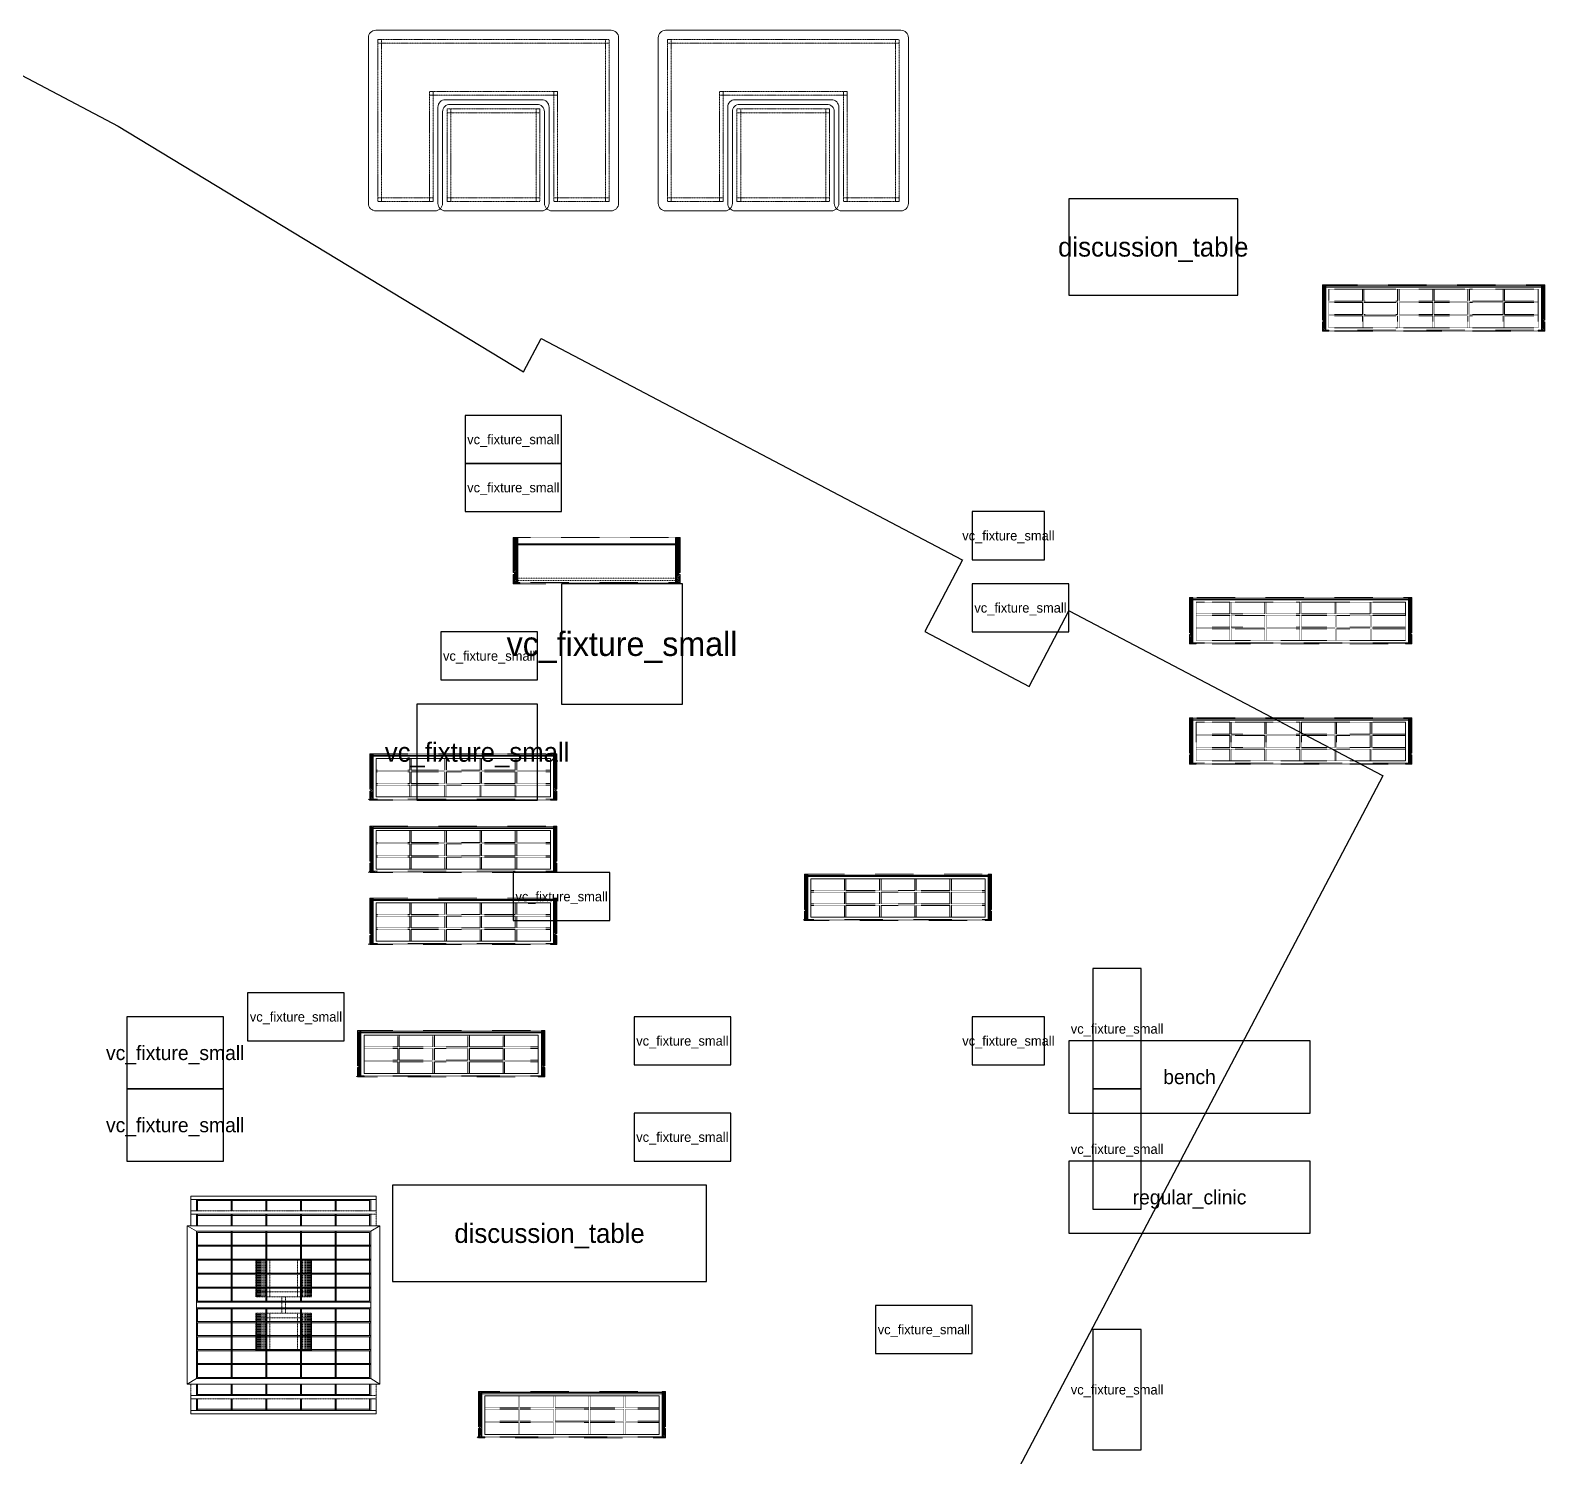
# Model space of a CAD drawing. Header units: metres. Extents: x -854 to 13054, y -604 to 12384.
# Drawn here: x 4881 to 13054, y 4683 to 12384 of the extents above; entities that cross this region are included whole.
import ezdxf
from ezdxf.enums import TextEntityAlignment as Align

# ---------------------------------------------------------------- set-up
doc = ezdxf.new("R2010")
doc.units = ezdxf.units.M
doc.linetypes.add('a_p6_plan_L18$0$HIDDEN', pattern=[0.375, 0.25, -0.125])
doc.linetypes.add('ACAD_ISO03W100', pattern=[30, 12, -18])
for name, color, linetype in [('FixtureLabels', 2, 'Continuous'), ('Fixtures', 3, 'Continuous'), ('FloorPlan', 1, 'Continuous')]:
    doc.layers.add(name, color=color, linetype=linetype)
for name, color, linetype, lineweight in [('I-LK DIM', 252, 'Continuous', 5), ('I-LK FF&E', 1, 'Continuous', 9), ('LN-ELEVATION-1', 81, 'Continuous', 13), ('LN-ELEVATION-2', 103, 'Continuous', 20), ('LN-ELEVATION-3', 125, 'a_p6_plan_L18$0$HIDDEN', 18), ('LN-ELEVATION-4', 145, 'Continuous', 13), ('LN-ELEVATION-5', 167, 'Continuous', 5), ('LN-HATCH', 251, 'Continuous', 0)]:
    doc.layers.add(name, color=color, linetype=linetype, lineweight=lineweight)
pattern_1 = [(45, (7858054.0837, 3504049.203), (-4.4901280605, 4.4901280605), [])]
pattern_2 = [(45, (7858558.917, 3503823.203), (-4.4901280605, 4.4901280605), [])]
pattern_3 = [(45, (4208834.247, 1706614.74), (-4.4901280605, 4.4901280605), [])]
pattern_4 = [(45, (4209134.247, 1706614.74), (-4.4901280605, 4.4901280605), [])]

# ---------------------------------------------------------------- blocks, each defined once
blk = doc.blocks.new('12mm vc plan')
at = {"layer": 'LN-HATCH', "ltscale": 0.5}
h = blk.add_hatch(dxfattribs=at)
h.set_pattern_fill('ANSI31', color=256, scale=2)
h.set_pattern_definition([(45, (3760859.753, 1795248.936), (-4.490128061, 4.490128061), [])])
h.paths.add_polyline_path([(-1200, 250), (-1200, 60), (-1194, 60), (-1194, 50), (-1200, 50), (-1200, 6), (-1182, 6), (-1182, 250)])
h = blk.add_hatch(dxfattribs=at)
h.set_pattern_fill('ANSI31', color=256, scale=2)
h.set_pattern_definition(pattern_1)
h.paths.add_polyline_path([(0, 250), (0, 60), (-6, 60), (-6, 50), (0, 50), (0, 6), (-18, 6), (-18, 250)])
h = blk.add_hatch(dxfattribs=at)
h.set_pattern_fill('ANSI31', color=256, scale=2)
h.set_pattern_definition([(45, (7858047.0837, 3504049.203), (-4.4901280605, 4.4901280605), [])])
h.paths.add_polyline_path([(-1165, 6), (-1165, 0), (-1200, 0), (-1200, 6)])
h = blk.add_hatch(dxfattribs=at)
h.set_pattern_fill('ANSI31', color=256, scale=2)
h.set_pattern_definition(pattern_1)
h.paths.add_polyline_path([(-28, 6), (-28, 0), (0, 0), (0, 6)])
at = {"layer": 'LN-ELEVATION-1', "ltscale": 0.5}
for points in [[(-1200, 250), (-1200, 60), (-1194, 60), (-1194, 50), (-1200, 50), (-1200, 6), (-1182, 6), (-1182, 250)], [(0, 250), (0, 60), (-6, 60), (-6, 50), (0, 50), (0, 6), (-18, 6), (-18, 250)], [(-18, 238), (-1182, 238), (-1182, 244), (-18, 244)], [(-1165, 6), (-1165, 0), (-1200, 0), (-1200, 6)], [(-35, 6), (-35, 0), (0, 0), (0, 6)]]:
    blk.add_lwpolyline(points, close=True, dxfattribs=at)
at = {"layer": 'LN-ELEVATION-3', "ltscale": 0.5}
for p, q in [((-1182, 250), (-18, 250)), ((-1165, 6), (-35, 6)), ((-35, 0), (-1165, 0))]:
    blk.add_line(p, q, dxfattribs=at)
for points in [[(-1165, 226), (-35, 226), (-35, 18), (-1165, 18)], [(-1165, 226), (-983.3, 226), (-983.3, 162), (-1165, 162)], [(-975.3, 226), (-793.7, 226), (-793.7, 162), (-975.3, 162)], [(-785.7, 226), (-604, 226), (-604, 162), (-785.7, 162)], [(-596, 226), (-414.3, 226), (-414.3, 162), (-596, 162)], [(-406.3, 226), (-224.7, 226), (-224.7, 162), (-406.3, 162)], [(-216.7, 226), (-35, 226), (-35, 162), (-216.7, 162)], [(-1165, 90), (-983.3, 90), (-983.3, 154), (-1165, 154)], [(-1165, 82), (-983.3, 82), (-983.3, 18), (-1165, 18)], [(-975.3, 154), (-793.7, 154), (-793.7, 90), (-975.3, 90)], [(-975.3, 82), (-793.7, 82), (-793.7, 18), (-975.3, 18)], [(-785.7, 154), (-604, 154), (-604, 90), (-785.7, 90)], [(-785.7, 82), (-604, 82), (-604, 18), (-785.7, 18)], [(-596, 154), (-414.3, 154), (-414.3, 90), (-596, 90)], [(-596, 82), (-414.3, 82), (-414.3, 18), (-596, 18)], [(-406.3, 154), (-224.7, 154), (-224.7, 90), (-406.3, 90)], [(-406.3, 82), (-224.7, 82), (-224.7, 18), (-406.3, 18)], [(-216.7, 154), (-35, 154), (-35, 90), (-216.7, 90)], [(-216.7, 82), (-35, 82), (-35, 18), (-216.7, 18)]]:
    blk.add_lwpolyline(points, close=True, dxfattribs=at)
blk = doc.blocks.new('VC_FIXTURE_LARGE_7')
at = {"layer": 'I-LK FF&E', "xscale": -1}
blk.add_blockref('12MM VC PLAN', (0, 0), dxfattribs=at)
blk = doc.blocks.new('VC_FIXTURE_LARGE_8')
at = {"layer": 'I-LK FF&E', "xscale": -1}
blk.add_blockref('12MM VC PLAN', (0, 0), dxfattribs=at)
blk = doc.blocks.new('VC_FIXTURE_LARGE_9')
at = {"layer": 'I-LK FF&E', "xscale": -1}
blk.add_blockref('12MM VC PLAN', (0, 0), dxfattribs=at)
blk = doc.blocks.new('nesting tables')
at = {"layer": 'LN-ELEVATION-1'}
blk.add_lwpolyline([(315, 487.5), (635, 487.5, -0.414214), (675, 447.5), (675, -447.5, -0.414214), (635, -487.5), (-635, -487.5, -0.414214), (-675, -447.5), (-675, 447.5, -0.414214), (-635, 487.5), (-315, 487.5, -0.414214), (-275, 447.5), (-275, -47.5, 0.414214), (-235, -87.5), (235, -87.5, 0.414214), (275, -47.5), (275, 447.5, -0.414214)], format="xyb", close=True, dxfattribs=at)
at = {"layer": 'LN-ELEVATION-2', "color": 0, "linetype": 'ByBlock', "lineweight": -2}
blk.add_lwpolyline([(-300, 447.5), (-300, -72.5, 0.414214), (-260, -112.5), (260, -112.5, 0.414214), (300, -72.5), (300, 447.5, 0.414214), (260, 487.5), (-260, 487.5, 0.414214)], format="xyb", close=True, dxfattribs=at)
at = {"layer": 'LN-ELEVATION-3'}
for points in [[(325, 437.5), (625, 437.5), (625, -437.5), (-625, -437.5), (-625, 437.5), (-325, 437.5), (-325, -137.5), (325, -137.5)], [(-605, 417.5), (-605, 437.5), (-625, 437.5), (-625, 417.5)], [(345, 417.5), (605, 417.5), (605, -417.5), (-605, -417.5), (-605, 417.5), (-345, 417.5), (-345, -157.5), (345, -157.5)], [(-325, 437.5), (-325, 417.5), (-345, 417.5), (-345, 437.5)], [(-250, 437.5), (-250, -62.5), (250, -62.5), (250, 437.5)], [(-230, 417.5), (-230, 437.5), (-250, 437.5), (-250, 417.5)], [(-230, 417.5), (-230, -42.5), (230, -42.5), (230, 417.5)], [(230, 417.5), (230, 437.5), (250, 437.5), (250, 417.5)], [(345, 417.5), (345, 437.5), (325, 437.5), (325, 417.5)], [(605, 417.5), (605, 437.5), (625, 437.5), (625, 417.5)], [(-230, -42.5), (-230, -62.5), (-250, -62.5), (-250, -42.5)], [(230, -42.5), (230, -62.5), (250, -62.5), (250, -42.5)], [(-325, -137.5), (-325, -157.5), (-345, -157.5), (-345, -137.5)], [(325, -137.5), (325, -157.5), (345, -157.5), (345, -137.5)], [(-605, -417.5), (-605, -437.5), (-625, -437.5), (-625, -417.5)], [(605, -417.5), (605, -437.5), (625, -437.5), (625, -417.5)]]:
    blk.add_lwpolyline(points, close=True, dxfattribs=at)
blk = doc.blocks.new('SOFA_1')
at = {"layer": 'I-LK FF&E', "rotation": 180}
blk.add_blockref('NESTING TABLES', (675, 487.5), dxfattribs=at)
blk = doc.blocks.new('SOFA_2')
at = {"layer": 'I-LK FF&E', "rotation": 180}
blk.add_blockref('NESTING TABLES', (675, 487.5), dxfattribs=at)
blk = doc.blocks.new('euro mirror')
at = {"layer": 'LN-ELEVATION-4', "linetype": 'ACAD_ISO03W100', "ltscale": 0.1}
blk.add_lwpolyline([(0, 47.3), (0, -41.5), (-20, -41.5), (-20, 47.3)], close=True, dxfattribs=at)
at = {"layer": 'LN-ELEVATION-5', "linetype": 'ACAD_ISO03W100', "ltscale": 0.1}
for p, q in [((-159.9, 246.9), (-159.9, 47.3)), ((-159.7, 246.9), (-159.7, 47.3)), ((-159.4, 246.9), (-159.4, 47.3)), ((-159, 246.9), (-159, 47.3)), ((-158.5, 246.9), (-158.5, 47.3)), ((-157.9, 246.9), (-157.9, 47.3)), ((-157.1, 246.9), (-157.1, 47.3)), ((-156.1, 246.9), (-156.1, 47.3)), ((-154.1, 246.9), (-154.1, 47.3)), ((-151.1, 246.9), (-151.1, 47.3)), ((-146.1, 246.9), (-146.1, 47.3)), ((-141.1, 246.9), (-141.1, 47.3)), ((-135.1, 246.9), (-135.1, 47.3)), ((-128.1, 246.9), (-128.1, 47.3)), ((-120.1, 246.9), (-120.1, 47.3)), ((-111.1, 246.9), (-111.1, 47.3)), ((-102.1, 246.9), (-102.1, 47.3)), ((-85, 246.9), (-85, 47.3)), ((65, 246.9), (65, 47.3)), ((82.1, 246.9), (82.1, 47.3)), ((91.1, 246.9), (91.1, 47.3)), ((100.1, 246.9), (100.1, 47.3)), ((108.1, 246.9), (108.1, 47.3)), ((115.1, 246.9), (115.1, 47.3)), ((121.1, 246.9), (121.1, 47.3)), ((126.1, 246.9), (126.1, 47.3)), ((131.1, 246.9), (131.1, 47.3)), ((134.1, 246.9), (134.1, 47.3)), ((136.1, 246.9), (136.1, 47.3)), ((137.1, 246.9), (137.1, 47.3)), ((137.9, 246.9), (137.9, 47.3)), ((138.5, 246.9), (138.5, 47.3)), ((139, 246.9), (139, 47.3)), ((139.4, 246.9), (139.4, 47.3)), ((139.7, 246.9), (139.7, 47.3)), ((139.9, 246.9), (139.9, 47.3)), ((-159.9, -41.5), (-159.9, -241.1)), ((-159.7, -41.5), (-159.7, -241.1)), ((-159.4, -41.5), (-159.4, -241.1)), ((-159, -41.5), (-159, -241.1)), ((-158.5, -41.5), (-158.5, -241.1)), ((-157.9, -41.5), (-157.9, -241.1)), ((-157.1, -41.5), (-157.1, -241.1)), ((-156.1, -41.5), (-156.1, -241.1)), ((-154.1, -41.5), (-154.1, -241.1)), ((-151.1, -41.5), (-151.1, -241.1)), ((-146.1, -41.5), (-146.1, -241.1)), ((-141.1, -41.5), (-141.1, -241.1)), ((-135.1, -41.5), (-135.1, -241.1)), ((-128.1, -41.5), (-128.1, -241.1)), ((-120.1, -41.5), (-120.1, -241.1)), ((-111.1, -41.5), (-111.1, -241.1)), ((-102.1, -41.5), (-102.1, -241.1)), ((-85, -41.5), (-85, -241.1)), ((65, -41.5), (65, -241.1)), ((82.1, -41.5), (82.1, -241.1)), ((91.1, -41.5), (91.1, -241.1)), ((100.1, -41.5), (100.1, -241.1)), ((108.1, -41.5), (108.1, -241.1)), ((115.1, -41.5), (115.1, -241.1)), ((121.1, -41.5), (121.1, -241.1)), ((126.1, -41.5), (126.1, -241.1)), ((131.1, -41.5), (131.1, -241.1)), ((134.1, -41.5), (134.1, -241.1)), ((136.1, -41.5), (136.1, -241.1)), ((137.1, -41.5), (137.1, -241.1)), ((137.9, -41.5), (137.9, -241.1)), ((138.5, -41.5), (138.5, -241.1)), ((139, -41.5), (139, -241.1)), ((139.4, -41.5), (139.4, -241.1)), ((139.7, -41.5), (139.7, -241.1)), ((139.9, -41.5), (139.9, -241.1))]:
    blk.add_line(p, q, dxfattribs=at)
for points in [[(140, 73), (140, 246.9), (-160, 246.9), (-160, 73)], [(140, -67.1), (140, -241.1), (-160, -241.1), (-160, -67.1)]]:
    blk.add_lwpolyline(points, dxfattribs=at)
for points in [[(140, 73), (140, 47.3), (-160, 47.3), (-160, 73)], [(140, -41.5), (140, -67.1), (-160, -67.1), (-160, -41.5)]]:
    blk.add_lwpolyline(points, close=True, dxfattribs=at)
blk = doc.blocks.new('eurocenter 1040')
at = {"layer": 'LN-ELEVATION-1'}
for points in [[(-470, -327.4), (470, -327.4), (470, 467.6), (-470, 467.6)], [(-470, 85.1), (470, 85.1), (470, 467.6), (-470, 467.6)], [(-283.2, 85.1), (-277.2, 85.1), (-277.2, 467.6), (-283.2, 467.6)], [(-96.4, 85.1), (-90.4, 85.1), (-90.4, 467.6), (-96.4, 467.6)], [(90.4, 85.1), (96.4, 85.1), (96.4, 467.6), (90.4, 467.6)], [(277.2, 85.1), (283.2, 85.1), (283.2, 467.6), (277.2, 467.6)], [(-470, 386.6), (-283.2, 386.6), (-283.2, 392.6), (-470, 392.6)], [(-277.2, 386.6), (-96.4, 386.6), (-96.4, 392.6), (-277.2, 392.6)], [(-90.4, 386.6), (90.4, 386.6), (90.4, 392.6), (-90.4, 392.6)], [(96.4, 386.6), (277.2, 386.6), (277.2, 392.6), (96.4, 392.6)], [(283.2, 386.6), (470, 386.6), (470, 392.6), (283.2, 392.6)], [(-470, 311.2), (-283.2, 311.2), (-283.2, 317.2), (-470, 317.2)], [(-277.2, 311.2), (-96.4, 311.2), (-96.4, 317.2), (-277.2, 317.2)], [(-90.4, 311.2), (90.4, 311.2), (90.4, 317.2), (-90.4, 317.2)], [(96.4, 311.2), (277.2, 311.2), (277.2, 317.2), (96.4, 317.2)], [(283.2, 311.2), (470, 311.2), (470, 317.2), (283.2, 317.2)], [(-470, 235.8), (-283.2, 235.8), (-283.2, 241.8), (-470, 241.8)], [(-470, 160.4), (-283.2, 160.4), (-283.2, 166.4), (-470, 166.4)], [(-277.2, 235.8), (-96.4, 235.8), (-96.4, 241.8), (-277.2, 241.8)], [(-277.2, 160.4), (-96.4, 160.4), (-96.4, 166.4), (-277.2, 166.4)], [(-90.4, 235.8), (90.4, 235.8), (90.4, 241.8), (-90.4, 241.8)], [(-90.4, 160.4), (90.4, 160.4), (90.4, 166.4), (-90.4, 166.4)], [(96.4, 235.8), (277.2, 235.8), (277.2, 241.8), (96.4, 241.8)], [(96.4, 160.4), (277.2, 160.4), (277.2, 166.4), (96.4, 166.4)], [(283.2, 235.8), (470, 235.8), (470, 241.8), (283.2, 241.8)], [(283.2, 160.4), (470, 160.4), (470, 166.4), (283.2, 166.4)], [(-470, 85.1), (470, 85.1), (470, 55.1), (-470, 55.1)], [(-470, 55.1), (470, 55.1), (470, -327.4), (-470, -327.4)], [(-283.2, 55.1), (-277.2, 55.1), (-277.2, -327.4), (-283.2, -327.4)], [(-96.4, 55.1), (-90.4, 55.1), (-90.4, -327.4), (-96.4, -327.4)], [(90.4, 55.1), (96.4, 55.1), (96.4, -327.4), (90.4, -327.4)], [(277.2, 55.1), (283.2, 55.1), (283.2, -327.4), (277.2, -327.4)], [(-470, -20.3), (-283.2, -20.3), (-283.2, -26.3), (-470, -26.3)], [(-277.2, -20.3), (-96.4, -20.3), (-96.4, -26.3), (-277.2, -26.3)], [(-90.4, -20.3), (90.4, -20.3), (90.4, -26.3), (-90.4, -26.3)], [(96.4, -20.3), (277.2, -20.3), (277.2, -26.3), (96.4, -26.3)], [(283.2, -20.3), (470, -20.3), (470, -26.3), (283.2, -26.3)], [(-470, -95.7), (-283.2, -95.7), (-283.2, -101.7), (-470, -101.7)], [(-277.2, -95.7), (-96.4, -95.7), (-96.4, -101.7), (-277.2, -101.7)], [(-90.4, -95.7), (90.4, -95.7), (90.4, -101.7), (-90.4, -101.7)], [(96.4, -95.7), (277.2, -95.7), (277.2, -101.7), (96.4, -101.7)], [(283.2, -95.7), (470, -95.7), (470, -101.7), (283.2, -101.7)], [(-470, -171.1), (-283.2, -171.1), (-283.2, -177.1), (-470, -177.1)], [(-277.2, -171.1), (-96.4, -171.1), (-96.4, -177.1), (-277.2, -177.1)], [(-90.4, -171.1), (90.4, -171.1), (90.4, -177.1), (-90.4, -177.1)], [(96.4, -171.1), (277.2, -171.1), (277.2, -177.1), (96.4, -177.1)], [(283.2, -171.1), (470, -171.1), (470, -177.1), (283.2, -177.1)], [(-470, -246.4), (-283.2, -246.4), (-283.2, -252.4), (-470, -252.4)], [(-277.2, -246.4), (-96.4, -246.4), (-96.4, -252.4), (-277.2, -252.4)], [(-90.4, -246.4), (90.4, -246.4), (90.4, -252.4), (-90.4, -252.4)], [(96.4, -246.4), (277.2, -246.4), (277.2, -252.4), (96.4, -252.4)], [(283.2, -246.4), (470, -246.4), (470, -252.4), (283.2, -252.4)]]:
    blk.add_lwpolyline(points, close=True, dxfattribs=at)
for points in [[(-283.2, 461.6), (-464, 461.6), (-464, 317.2)], [(-96.4, 461.6), (-277.2, 461.6)], [(90.4, 461.6), (-90.4, 461.6)], [(277.2, 461.6), (96.4, 461.6)], [(464, 317.2), (464, 461.6), (283.2, 461.6)], [(-464, 311.2), (-464, 241.8)], [(464, 241.8), (464, 311.2)], [(-464, 235.8), (-464, 166.4)], [(464, 166.4), (464, 235.8)], [(-464, 160.4), (-464, 91.1), (-283.2, 91.1)], [(-277.2, 91.1), (-96.4, 91.1)], [(-90.4, 91.1), (90.4, 91.1)], [(96.4, 91.1), (277.2, 91.1)], [(283.2, 91.1), (464, 91.1), (464, 160.4)], [(-464, -20.3), (-464, 49.1), (-283.2, 49.1)], [(-277.2, 49.1), (-96.4, 49.1)], [(-90.4, 49.1), (90.4, 49.1)], [(96.4, 49.1), (277.2, 49.1)], [(283.2, 49.1), (464, 49.1), (464, -20.3)], [(-464, -95.7), (-464, -26.3)], [(464, -26.3), (464, -95.7)], [(-464, -171.1), (-464, -101.7)], [(464, -101.7), (464, -171.1)], [(-283.2, -321.4), (-464, -321.4), (-464, -177.1)], [(464, -177.1), (464, -321.4), (283.2, -321.4)], [(-96.4, -321.4), (-277.2, -321.4)], [(90.4, -321.4), (-90.4, -321.4)], [(277.2, -321.4), (96.4, -321.4)]]:
    blk.add_lwpolyline(points, dxfattribs=at)
at = {"layer": 'LN-ELEVATION-2'}
blk.add_lwpolyline([(-520, -357.4), (520, -357.4), (520, 497.6), (-520, 497.6)], close=True, dxfattribs=at)
for points in [[(-470, 467.6), (-520, 497.6)], [(470, 467.6), (520, 497.6)], [(-470, -327.4), (-520, -357.4)], [(470, -327.4), (520, -357.4)]]:
    blk.add_lwpolyline(points, dxfattribs=at)
at = {"layer": 'LN-ELEVATION-3'}
for points in [[(-500, 559.6), (500, 559.6), (500, 577.6), (-500, 577.6)], [(-500, 497.6), (-470, 497.6), (-470, 559.6), (-500, 559.6)], [(470, 497.6), (500, 497.6), (500, 559.6), (470, 559.6)], [(-500, -357.4), (-470, -357.4), (-470, -419.4), (-500, -419.4)], [(470, -357.4), (500, -357.4), (500, -419.4), (470, -419.4)], [(-500, -419.4), (500, -419.4), (500, -437.4), (-500, -437.4)]]:
    blk.add_lwpolyline(points, close=True, dxfattribs=at)
at = {"layer": 'LN-ELEVATION-4'}
for points in [[(-500, 639.6), (500, 639.6), (500, 657.6), (-500, 657.6)], [(-500, 577.6), (-470, 577.6), (-470, 639.6), (-500, 639.6)], [(470, 577.6), (500, 577.6), (500, 639.6), (470, 639.6)], [(-470, 497.6), (-464, 497.6), (-464, 559.6), (-470, 559.6)], [(-464, 553.6), (-283.2, 553.6), (-283.2, 559.6), (-464, 559.6)], [(-283.2, 497.6), (-277.2, 497.6), (-277.2, 559.6), (-283.2, 559.6)], [(-277.2, 553.6), (-96.4, 553.6), (-96.4, 559.6), (-277.2, 559.6)], [(-96.4, 497.6), (-90.4, 497.6), (-90.4, 559.6), (-96.4, 559.6)], [(-90.4, 553.6), (90.4, 553.6), (90.4, 559.6), (-90.4, 559.6)], [(90.4, 497.6), (96.4, 497.6), (96.4, 559.6), (90.4, 559.6)], [(96.4, 553.6), (277.2, 553.6), (277.2, 559.6), (96.4, 559.6)], [(277.2, 497.6), (283.2, 497.6), (283.2, 559.6), (277.2, 559.6)], [(283.2, 553.6), (464, 553.6), (464, 559.6), (283.2, 559.6)], [(464, 497.6), (470, 497.6), (470, 559.6), (464, 559.6)], [(-470, -357.4), (-464, -357.4), (-464, -419.4), (-470, -419.4)], [(-283.2, -357.4), (-277.2, -357.4), (-277.2, -419.4), (-283.2, -419.4)], [(-96.4, -357.4), (-90.4, -357.4), (-90.4, -419.4), (-96.4, -419.4)], [(90.4, -357.4), (96.4, -357.4), (96.4, -419.4), (90.4, -419.4)], [(277.2, -357.4), (283.2, -357.4), (283.2, -419.4), (277.2, -419.4)], [(464, -357.4), (470, -357.4), (470, -419.4), (464, -419.4)], [(-500, -437.4), (-470, -437.4), (-470, -499.4), (-500, -499.4)], [(-464, -413.4), (-283.2, -413.4), (-283.2, -419.4), (-464, -419.4)], [(-277.2, -413.4), (-96.4, -413.4), (-96.4, -419.4), (-277.2, -419.4)], [(-90.4, -413.4), (90.4, -413.4), (90.4, -419.4), (-90.4, -419.4)], [(96.4, -413.4), (277.2, -413.4), (277.2, -419.4), (96.4, -419.4)], [(283.2, -413.4), (464, -413.4), (464, -419.4), (283.2, -419.4)], [(470, -437.4), (500, -437.4), (500, -499.4), (470, -499.4)], [(-500, -499.4), (500, -499.4), (500, -517.4), (-500, -517.4)]]:
    blk.add_lwpolyline(points, close=True, dxfattribs=at)
at = {"layer": 'LN-ELEVATION-5'}
for points in [[(-470, 577.6), (-464, 577.6), (-464, 639.6), (-470, 639.6)], [(-464, 633.6), (-283.2, 633.6), (-283.2, 639.6), (-464, 639.6)], [(-283.2, 577.6), (-277.2, 577.6), (-277.2, 639.6), (-283.2, 639.6)], [(-277.2, 633.6), (-96.4, 633.6), (-96.4, 639.6), (-277.2, 639.6)], [(-96.4, 577.6), (-90.4, 577.6), (-90.4, 639.6), (-96.4, 639.6)], [(-90.4, 633.6), (90.4, 633.6), (90.4, 639.6), (-90.4, 639.6)], [(90.4, 577.6), (96.4, 577.6), (96.4, 639.6), (90.4, 639.6)], [(96.4, 633.6), (277.2, 633.6), (277.2, 639.6), (96.4, 639.6)], [(277.2, 577.6), (283.2, 577.6), (283.2, 639.6), (277.2, 639.6)], [(283.2, 633.6), (464, 633.6), (464, 639.6), (283.2, 639.6)], [(464, 577.6), (470, 577.6), (470, 639.6), (464, 639.6)], [(-470, -437.4), (-464, -437.4), (-464, -499.4), (-470, -499.4)], [(-283.2, -437.4), (-277.2, -437.4), (-277.2, -499.4), (-283.2, -499.4)], [(-96.4, -437.4), (-90.4, -437.4), (-90.4, -499.4), (-96.4, -499.4)], [(90.4, -437.4), (96.4, -437.4), (96.4, -499.4), (90.4, -499.4)], [(277.2, -437.4), (283.2, -437.4), (283.2, -499.4), (277.2, -499.4)], [(464, -437.4), (470, -437.4), (470, -499.4), (464, -499.4)], [(-464, -493.4), (-283.2, -493.4), (-283.2, -499.4), (-464, -499.4)], [(-277.2, -493.4), (-96.4, -493.4), (-96.4, -499.4), (-277.2, -499.4)], [(-90.4, -493.4), (90.4, -493.4), (90.4, -499.4), (-90.4, -499.4)], [(96.4, -493.4), (277.2, -493.4), (277.2, -499.4), (96.4, -499.4)], [(283.2, -493.4), (464, -493.4), (464, -499.4), (283.2, -499.4)]]:
    blk.add_lwpolyline(points, close=True, dxfattribs=at)
at = {"layer": 'I-LK DIM'}
blk.add_blockref('EURO MIRROR', (10, 67.1), dxfattribs=at)
blk = doc.blocks.new('EURO_CENTRE_1')
at = {"layer": 'I-LK FF&E'}
blk.add_blockref('EUROCENTER 1040', (520, 517.4), dxfattribs=at)
blk = doc.blocks.new('1010mm vc plan')
at = {"layer": 'LN-HATCH', "ltscale": 0.5}
h = blk.add_hatch(dxfattribs=at)
h.set_pattern_fill('ANSI31', color=256, scale=2)
h.set_pattern_definition([(45, (3761554.586, 1795022.936), (-4.490128061, 4.490128061), [])])
h.paths.add_polyline_path([(-505.2, 24), (-505.2, -166), (-499.2, -166), (-499.2, -176), (-505.2, -176), (-505.2, -220), (-487.2, -220), (-487.2, 24)])
h = blk.add_hatch(dxfattribs=at)
h.set_pattern_fill('ANSI31', color=256, scale=2)
h.set_pattern_definition(pattern_2)
h.paths.add_polyline_path([(504.8, 24), (504.8, -166), (498.8, -166), (498.8, -176), (504.8, -176), (504.8, -220), (486.8, -220), (486.8, 24)])
h = blk.add_hatch(dxfattribs=at)
h.set_pattern_fill('ANSI31', color=256, scale=2)
h.set_pattern_definition([(45, (7858741.917, 3503823.203), (-4.4901280605, 4.4901280605), [])])
h.paths.add_polyline_path([(-470.2, -220), (-470.2, -226), (-505.2, -226), (-505.2, -220)])
h = blk.add_hatch(dxfattribs=at)
h.set_pattern_fill('ANSI31', color=256, scale=2)
h.set_pattern_definition(pattern_2)
h.paths.add_polyline_path([(476.8, -220), (476.8, -226), (511.8, -226), (511.8, -220)])
at = {"layer": 'LN-ELEVATION-1', "ltscale": 0.5}
for points in [[(-505.2, 24), (-505.2, -166), (-499.2, -166), (-499.2, -176), (-505.2, -176), (-505.2, -220), (-487.2, -220), (-487.2, 24)], [(486.8, 12), (-487.2, 12), (-487.2, 18), (486.8, 18)], [(504.8, 24), (504.8, -166), (498.8, -166), (498.8, -176), (504.8, -176), (504.8, -220), (486.8, -220), (486.8, 24)], [(-470.2, -220), (-470.2, -226), (-505.2, -226), (-505.2, -220)], [(469.8, -220), (469.8, -226), (504.8, -226), (504.8, -220)]]:
    blk.add_lwpolyline(points, close=True, dxfattribs=at)
at = {"layer": 'LN-ELEVATION-2', "ltscale": 0.5}
blk.add_lwpolyline([(470.2, 0), (-470.2, 0), (-470.2, -208), (470.2, -208)], close=True, dxfattribs=at)
at = {"layer": 'LN-ELEVATION-3', "ltscale": 0.5}
for p, q in [((-487.2, 24), (486.8, 24)), ((-470.2, -220), (469.8, -220)), ((469.8, -226), (-470.2, -226))]:
    blk.add_line(p, q, dxfattribs=at)
for points in [[(-470.2, 0), (-288.5, 0), (-288.5, -64), (-470.2, -64)], [(-280.5, 0), (-98.8, 0), (-98.8, -64), (-280.5, -64)], [(-90.8, 0), (90.8, 0), (90.8, -64), (-90.8, -64)], [(98.8, 0), (280.5, 0), (280.5, -64), (98.8, -64)], [(288.5, 0), (470.2, 0), (470.2, -64), (288.5, -64)], [(-470.2, -136), (-288.5, -136), (-288.5, -72), (-470.2, -72)], [(-280.5, -72), (-98.8, -72), (-98.8, -136), (-280.5, -136)], [(-90.8, -72), (90.8, -72), (90.8, -136), (-90.8, -136)], [(98.8, -72), (280.5, -72), (280.5, -136), (98.8, -136)], [(288.5, -72), (470.2, -72), (470.2, -136), (288.5, -136)], [(-470.2, -144), (-288.5, -144), (-288.5, -208), (-470.2, -208)], [(-280.5, -144), (-98.8, -144), (-98.8, -208), (-280.5, -208)], [(-90.8, -144), (90.8, -144), (90.8, -208), (-90.8, -208)], [(98.8, -144), (280.5, -144), (280.5, -208), (98.8, -208)], [(288.5, -144), (470.2, -144), (470.2, -208), (288.5, -208)]]:
    blk.add_lwpolyline(points, close=True, dxfattribs=at)
blk = doc.blocks.new('VC_FIXTURE_MEDIUM_3')
at = {"layer": 'I-LK FF&E', "xscale": -1}
blk.add_blockref('1010MM VC PLAN', (511.8, 226), dxfattribs=at)
blk = doc.blocks.new('VC_FIXTURE_MEDIUM_4')
at = {"layer": 'I-LK FF&E', "xscale": -1}
blk.add_blockref('1010MM VC PLAN', (511.8, 226), dxfattribs=at)
blk = doc.blocks.new('VC_FIXTURE_MEDIUM_5')
at = {"layer": 'I-LK FF&E', "xscale": -1}
blk.add_blockref('1010MM VC PLAN', (511.8, 226), dxfattribs=at)
blk = doc.blocks.new('VC_FIXTURE_MEDIUM_6')
at = {"layer": 'I-LK FF&E', "xscale": -1}
blk.add_blockref('1010MM VC PLAN', (511.8, 226), dxfattribs=at)
blk = doc.blocks.new('VC_FIXTURE_MEDIUM_7')
at = {"layer": 'I-LK FF&E', "xscale": -1}
blk.add_blockref('1010MM VC PLAN', (511.8, 226), dxfattribs=at)
blk = doc.blocks.new('jj 900')
at = {"layer": 'LN-HATCH', "ltscale": 0.5}
h = blk.add_hatch(dxfattribs=at)
h.set_pattern_fill('ANSI31', color=256, scale=50)
h.set_pattern_definition([(45, (0, 0), (-4.419417, 4.419417), [])])
h.paths.add_polyline_path([(-911.8, 0), (-911.8, -190), (-905.8, -190), (-905.8, -200), (-911.8, -200), (-911.8, -244), (-886.8, -244), (-886.8, 0)])
h = blk.add_hatch(dxfattribs=at)
h.set_pattern_fill('ANSI31', color=256, scale=2)
h.set_pattern_definition(pattern_3)
h.paths.add_polyline_path([(-11.8, 0), (-11.8, -190), (-17.8, -190), (-17.8, -200), (-11.8, -200), (-11.8, -244), (-36.8, -244), (-36.8, 0)])
h = blk.add_hatch(dxfattribs=at)
h.set_pattern_fill('ANSI31', color=256, scale=2)
h.set_pattern_definition(pattern_4)
h.paths.add_polyline_path([(-36.8, -40), (-886.8, -40), (-886.8, -34), (-36.8, -34)])
h = blk.add_hatch(dxfattribs=at)
h.set_pattern_fill('ANSI31', color=256, scale=2)
h.set_pattern_definition(pattern_4)
h.paths.add_polyline_path([(-876.8, -244), (-876.8, -250), (-911.8, -250), (-911.8, -244)])
h = blk.add_hatch(dxfattribs=at)
h.set_pattern_fill('ANSI31', color=256, scale=2)
h.set_pattern_definition(pattern_3)
h.paths.add_polyline_path([(-46.8, -244), (-46.8, -250), (-11.8, -250), (-11.8, -244)])
at = {"layer": 'LN-ELEVATION-1', "ltscale": 0.5}
for points in [[(-911.8, 0), (-911.8, -190), (-905.8, -190), (-905.8, -200), (-911.8, -200), (-911.8, -244), (-886.8, -244), (-886.8, 0)], [(-11.8, 0), (-11.8, -190), (-17.8, -190), (-17.8, -200), (-11.8, -200), (-11.8, -244), (-36.8, -244), (-36.8, 0)], [(-36.8, -40), (-886.8, -40), (-886.8, -34), (-36.8, -34)], [(-876.8, -244), (-876.8, -250), (-911.8, -250), (-911.8, -244)], [(-46.8, -244), (-46.8, -250), (-11.8, -250), (-11.8, -244)]]:
    blk.add_lwpolyline(points, close=True, dxfattribs=at)
at = {"layer": 'LN-ELEVATION-3', "ltscale": 0.5}
for p, q in [((-886.8, 0), (-36.8, 0)), ((-876.8, -244), (-46.8, -244)), ((-46.8, -250), (-876.8, -250))]:
    blk.add_line(p, q, dxfattribs=at)
at = {"layer": 'LN-ELEVATION-4', "linetype": 'ACAD_ISO03W100', "ltscale": 0.05}
blk.add_lwpolyline([(-886.8, -220), (-36.8, -220), (-36.8, -232), (-886.8, -232)], close=True, dxfattribs=at)
blk = doc.blocks.new('JJ_FIXTURE_MEDIUM_6')
at = {"layer": 'I-LK FF&E'}
blk.add_blockref('JJ 900', (911.8, 250), dxfattribs=at)
blk = doc.blocks.new('VC_FIXTURE_MEDIUM_8')
at = {"layer": 'I-LK FF&E', "xscale": -1}
blk.add_blockref('1010MM VC PLAN', (511.8, 226), dxfattribs=at)

msp = doc.modelspace()

# ---------------------------------------------------------------- linework, layer by layer
at = {"layer": 'Fixtures'}
for points in [[(10485.5, 10954.9), (11397.8, 10954.9), (11397.8, 11474.4), (10485.5, 11474.4)], [(7227.1, 10045.7), (7748.4, 10045.7), (7748.4, 10305.5), (7227.1, 10305.5)], [(7227.1, 9786), (7748.4, 9786), (7748.4, 10045.7), (7227.1, 10045.7)], [(9964.1, 9526.2), (10355.1, 9526.2), (10355.1, 9786), (9964.1, 9786)], [(7748.4, 8746.9), (8400.1, 8746.9), (8400.1, 9396.3), (7748.4, 9396.3)], [(9964.1, 9136.6), (10485.5, 9136.6), (10485.5, 9396.3), (9964.1, 9396.3)], [(7096.8, 8876.8), (7618.1, 8876.8), (7618.1, 9136.6), (7096.8, 9136.6)], [(6966.4, 8227.4), (7618.1, 8227.4), (7618.1, 8746.9), (6966.4, 8746.9)], [(7487.8, 7578), (8009.1, 7578), (8009.1, 7837.8), (7487.8, 7837.8)], [(10615.8, 6668.9), (10876.5, 6668.9), (10876.5, 7318.3), (10615.8, 7318.3)], [(6054.1, 6928.6), (6575.4, 6928.6), (6575.4, 7188.4), (6054.1, 7188.4)], [(5402.4, 6668.9), (5923.8, 6668.9), (5923.8, 7058.5), (5402.4, 7058.5)], [(8139.4, 6798.8), (8660.8, 6798.8), (8660.8, 7058.5), (8139.4, 7058.5)], [(9964.1, 6798.8), (10355.1, 6798.8), (10355.1, 7058.5), (9964.1, 7058.5)], [(10485.5, 6539), (11788.8, 6539), (11788.8, 6928.6), (10485.5, 6928.6)], [(5402.4, 6279.2), (5923.8, 6279.2), (5923.8, 6668.9), (5402.4, 6668.9)], [(10615.8, 6019.5), (10876.5, 6019.5), (10876.5, 6668.9), (10615.8, 6668.9)], [(8139.4, 6279.2), (8660.8, 6279.2), (8660.8, 6539), (8139.4, 6539)], [(10485.5, 5889.6), (11788.8, 5889.6), (11788.8, 6279.2), (10485.5, 6279.2)], [(6836.1, 5629.8), (8530.4, 5629.8), (8530.4, 6149.4), (6836.1, 6149.4)], [(9442.8, 5240.2), (9964.1, 5240.2), (9964.1, 5500), (9442.8, 5500)], [(10615.8, 4720.7), (10876.5, 4720.7), (10876.5, 5370.1), (10615.8, 5370.1)]]:
    msp.add_lwpolyline(points, close=True, dxfattribs=at)
at = {"layer": 'FloorPlan'}
msp.add_lwpolyline([(4374, 12383.4), (5355.1, 11867.5), (5355.1, 11867.5), (5355.2, 11867.5), (5355.2, 11867.5), (5355.2, 11867.5), (7542.9, 10541.1), (7637.3, 10720.6), (7637.4, 10720.7), (7637.4, 10720.8), (7637.5, 10720.8), (7637.6, 10720.9), (7637.6, 10721), (7637.7, 10721), (7637.7, 10721), (7637.7, 10721), (7637.8, 10721.1), (7637.9, 10721.1), (7638, 10721.1), (7638.1, 10721.1), (7638.2, 10721.1), (7638.3, 10721.1), (7638.4, 10721.1), (7638.5, 10721.1), (7638.6, 10721.1), (7638.7, 10721), (9911, 9526.1), (9911.1, 9526.1), (9911.1, 9526.1), (9911.1, 9526.1), (9911.1, 9526.1), (9911.1, 9526.1), (9911.2, 9526), (9911.2, 9526), (9911.2, 9526), (9911.2, 9526), (9911.3, 9526), (9911.3, 9526), (9911.3, 9526), (9911.3, 9525.9), (9911.3, 9525.9), (9911.3, 9525.9), (9911.3, 9525.9), (9911.4, 9525.9), (9911.4, 9525.8), (9911.4, 9525.8), (9911.4, 9525.8), (9911.4, 9525.8), (9911.4, 9525.7), (9911.4, 9525.7), (9911.4, 9525.7), (9911.5, 9525.7), (9911.5, 9525.7), (9911.5, 9525.7), (9911.5, 9525.7), (9911.5, 9525.6), (9911.5, 9525.6), (9911.5, 9525.6), (9911.5, 9525.6), (9911.5, 9525.5), (9911.5, 9525.5), (9911.5, 9525.5), (9911.5, 9525.5), (9911.5, 9525.4), (9911.5, 9525.4), (9911.5, 9525.4), (9911.5, 9525.4), (9911.5, 9525.3), (9911.6, 9525.3), (9911.6, 9525.3), (9911.6, 9525.3), (9911.5, 9525.2), (9911.5, 9525.2), (9911.5, 9525.2), (9911.5, 9525.2), (9911.5, 9525.1), (9911.5, 9525.1), (9911.5, 9525.1), (9911.5, 9525.1), (9911.5, 9525), (9911.5, 9525), (9911.5, 9525), (9911.5, 9525), (9911.5, 9524.9), (9911.5, 9524.9), (9911.5, 9524.9), (9911.5, 9524.9), (9911.5, 9524.8), (9911.4, 9524.8), (9708.1, 9138), (10270.8, 8842.1), (10485.5, 9250.3), (10485.5, 9250.4), (10485.6, 9250.5), (10485.6, 9250.5), (10485.7, 9250.6), (10485.8, 9250.7), (10485.9, 9250.7), (10485.9, 9250.7), (10486, 9250.8), (10486.1, 9250.8), (10486.2, 9250.8), (10486.3, 9250.8), (10486.4, 9250.8), (10486.5, 9250.8), (10486.6, 9250.8), (10486.7, 9250.8), (10486.8, 9250.7), (10486.8, 9250.7), (12179.2, 8360.8), (12179.3, 8360.8), (12179.3, 8360.7), (12179.4, 8360.7), (12179.5, 8360.6), (12179.6, 8360.5), (12179.6, 8360.4), (12179.7, 8360.4), (12179.7, 8360.3), (12179.7, 8360.2), (12179.8, 8360.1), (12179.8, 8360), (12179.8, 8359.9), (12179.8, 8359.8), (12179.8, 8359.7), (12179.7, 8359.6), (12179.7, 8359.5), (12179.7, 8359.4), (7466.5, -603.8)], dxfattribs=at)

# ---------------------------------------------------------------- block references
for name, p in [('SOFA_1', (6705.8, 11409.5)), ('SOFA_2', (8269.8, 11409.5)), ('VC_FIXTURE_LARGE_9', (11854, 10760.1)), ('JJ_FIXTURE_MEDIUM_6', (7487.8, 9396.3)), ('VC_FIXTURE_LARGE_8', (11137.1, 9071.6)), ('VC_FIXTURE_LARGE_7', (11137.1, 8422.2)), ('VC_FIXTURE_MEDIUM_6', (6705.8, 8227.4)), ('VC_FIXTURE_MEDIUM_5', (6705.8, 7837.8)), ('VC_FIXTURE_MEDIUM_8', (9051.8, 7578)), ('VC_FIXTURE_MEDIUM_4', (6705.8, 7448.2)), ('VC_FIXTURE_MEDIUM_3', (6640.6, 6733.8)), ('EURO_CENTRE_1', (5728.3, 4915.5)), ('VC_FIXTURE_MEDIUM_7', (7292.3, 4785.6))]:
    msp.add_blockref(name, p)

# ---------------------------------------------------------------- texts
at = {"layer": 'FixtureLabels'}
for s, height, p in [('discussion_table', 103.903, (10941.6, 11214.6)), ('vc_fixture_small', 51.952, (7487.8, 10175.6)), ('vc_fixture_small', 51.952, (7487.8, 9915.9)), ('vc_fixture_small', 51.952, (10159.6, 9656.1)), ('vc_fixture_small', 51.952, (10224.8, 9266.5)), ('vc_fixture_small', 129.879, (8074.3, 9071.6)), ('vc_fixture_small', 51.952, (7357.4, 9006.7)), ('vc_fixture_small', 103.903, (7292.3, 8487.2)), ('vc_fixture_small', 51.952, (7748.4, 7707.9)), ('vc_fixture_small', 51.952, (6314.8, 7058.5)), ('vc_fixture_small', 51.952, (8400.1, 6928.6)), ('vc_fixture_small', 51.952, (10159.6, 6928.6)), ('vc_fixture_small', 52.134, (10746.1, 6993.6)), ('vc_fixture_small', 77.927, (5663.1, 6863.7)), ('bench', 77.93, (11137.1, 6733.8)), ('vc_fixture_small', 77.927, (5663.1, 6474.1)), ('vc_fixture_small', 51.952, (8400.1, 6409.1)), ('vc_fixture_small', 52.134, (10746.1, 6344.2)), ('regular_clinic', 77.927, (11137.1, 6084.4)), ('discussion_table', 103.903, (7683.3, 5889.6)), ('vc_fixture_small', 51.952, (9703.4, 5370.1)), ('vc_fixture_small', 52.134, (10746.1, 5045.4))]:
    msp.add_text(s, height=height, dxfattribs=at).set_placement(p, align=Align.MIDDLE_CENTER)

doc.saveas('drawing.dxf')
